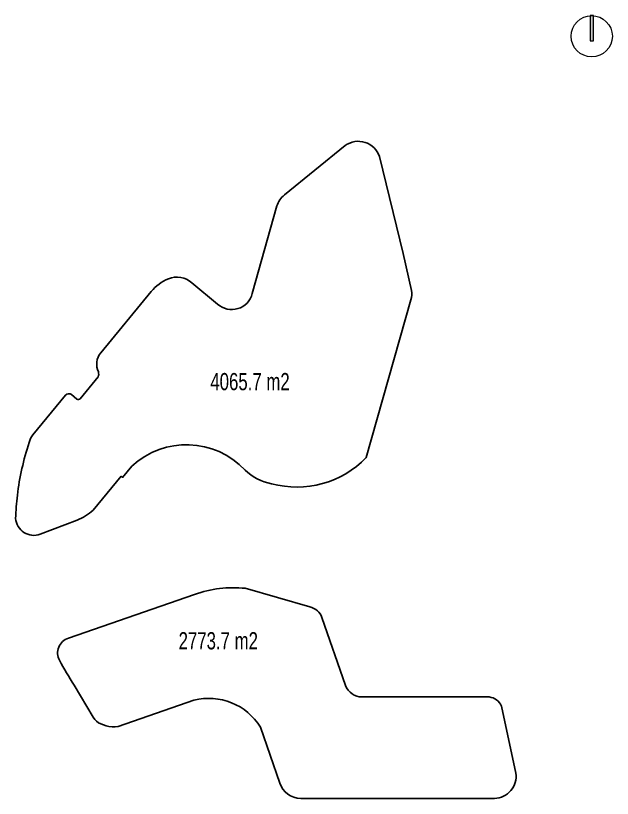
# Model space of a CAD drawing. Header units: millimetres. Extents: x -11451263 to 11578383104, y -507 to 1450429.
# Drawn here: x 12634259 to 12773249, y 796975 to 979223 of the extents above; entities that cross this region are included whole.
import ezdxf
from ezdxf.enums import TextEntityAlignment as Align

# ---------------------------------------------------------------- set-up
doc = ezdxf.new("R2010")
doc.units = ezdxf.units.MM
doc.header["$MEASUREMENT"] = 0
doc.layers.get('0').update_dxf_attribs({"linetype": 'CONTINUOUS', "lineweight": 13})
for name, color, linetype in [('A-GLAZ', 135, 'CONTINUOUS'), ('D-DULICH', 210, 'CONTINUOUS'), ('Xref_ST_MBDV Cot vach 30.7.2022$0$KT-Text', 7, 'CONTINUOUS')]:
    doc.layers.add(name, color=color, linetype=linetype)
doc.styles.add('Xref_ST_MBDV Cot vach 30.7.2022$0$Arial', font='arial.ttf', dxfattribs={"width": 0.7})

msp = doc.modelspace()

# ---------------------------------------------------------------- hatches: boundary and pattern name
at = {"layer": 'D-DULICH'}
h = msp.add_hatch(color=224, dxfattribs=at)
h.dxf.hatch_style = 1
h.paths.add_polyline_path([(12768071.4, 973376.6), (12768824.9, 973376.6), (12768824.9, 979223.4), (12768071.4, 979223.4)])
h = msp.add_hatch(color=224, dxfattribs=at)
h.dxf.hatch_style = 1
h.paths.add_polyline_path([(12768071.4, 973376.6), (12768824.9, 973376.6), (12768824.9, 979223.4), (12768071.4, 979223.4)])

# ---------------------------------------------------------------- linework, layer by layer
msp.add_lwpolyline([(12768071.4, 973376.6), (12768824.9, 973376.6), (12768824.9, 979223.4), (12768071.4, 979223.4)], close=True)
msp.add_lwpolyline([(12768071.4, 973376.6), (12768824.9, 973376.6), (12768824.9, 979223.4), (12768071.4, 979223.4)], close=True)
msp.add_circle((12768448.1, 974422.4), 4801)
at = {"layer": 'A-GLAZ'}
for points in [[(12634665.8, 867545.3, -0.05031291), (12637398.3, 879814.8, -0.07174332), (12638242.5, 881584.2), (12645891.1, 890837, -0.41420189), (12647298.9, 890971.3), (12648548.6, 889939.3, 0.36649716), (12649252.5, 890038.8), (12653465.6, 895140.4, 0.19758646), (12653530, 896249.7, -0.27663426), (12654064.8, 900734.5), (12665851.4, 915014.1, -0.1142952), (12669830.6, 917972.1, -0.29287437), (12675287.7, 917010.5), (12681281.8, 912060.4, 0.56448257), (12689366, 914500.7), (12695085.3, 934904, -0.12378078), (12696854.4, 937483.1), (12710989.2, 948965.1, -0.50606653), (12719028.2, 946406.9), (12724495.6, 923827.9), (12726466.4, 915259.2, -0.13341814), (12726322.8, 913036.8), (12715910.5, 876315.3), (12715910.5, 876315.3, -0.27369623), (12693867.3, 870230.7), (12693867.3, 870230.7), (12693867.3, 870230.7), (12693867.3, 870230.7, -0.15695643), (12687715.7, 873429.8, 0.41079276), (12661339.3, 874321.5), (12659175.8, 871698.7), (12658844.2, 871972.5), (12652294.2, 864041.1, -0.08021577), (12648590.1, 861733.9), (12639962.2, 858455, -0.49383424), (12634259, 862151, -0.02217052), (12634665.8, 867545.3)], [(12675934.6, 844419.3, -0.1140331), (12687754.9, 845884), (12702813.7, 841532.9, -0.26046729), (12705604.7, 839058.3), (12711075.1, 823246.1, 0.29086334), (12714939.4, 820575.3), (12744586.4, 820575.3, -0.26552759), (12747425.5, 818453.2), (12750790, 802846.9, -0.4513715), (12745789.1, 796975.3), (12700651.7, 796975.3, -0.32678099), (12695786.9, 800544.1), (12691281.1, 813564.6, 0.32770177), (12675771.6, 819821.5), (12658116.5, 813730.4, -0.1330764), (12655305.8, 813847.8), (12654133.6, 814304.2, -0.18372099), (12652346.9, 815856.8), (12647876.4, 823359.1, -0.02215701), (12644458.7, 829114.7, -0.46209186), (12646535.2, 834280.4), (12675934.6, 844419.3)]]:
    msp.add_lwpolyline(points, format="xyb", dxfattribs=at)

# ---------------------------------------------------------------- texts
at = {"layer": 'Xref_ST_MBDV Cot vach 30.7.2022$0$KT-Text', "color": 1, "style": 'Xref_ST_MBDV Cot vach 30.7.2022$0$Arial', "width": 0.7}
for s, p in [('4065.7 m2', (12688849.8, 892011.9)), ('2773.7 m2', (12681454.6, 831666.5))]:
    msp.add_text(s, height=4000, rotation=360, dxfattribs=at).set_placement(p, align=Align.CENTER)

doc.saveas('drawing.dxf')
